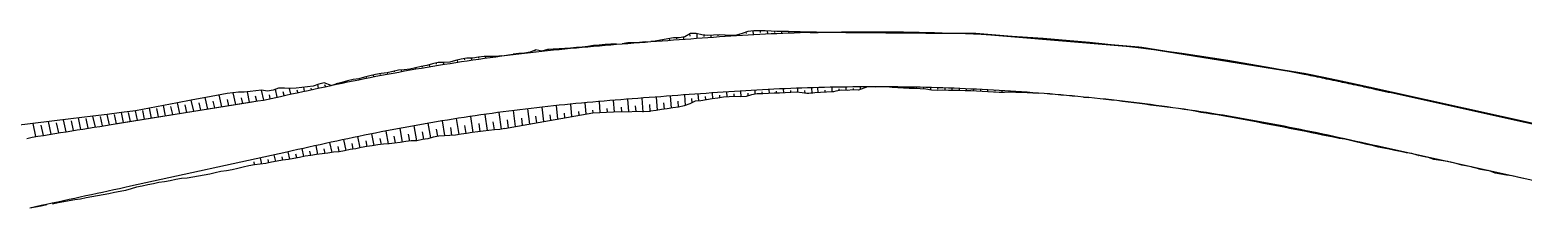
# Model space of a CAD drawing. Header units: metres. Extents: x 288738 to 324331, y 7399322 to 7465117.
# Drawn here: x 293752 to 294275, y 7462755 to 7462818 of the extents above; entities that cross this region are included whole.
import ezdxf

# ---------------------------------------------------------------- set-up
doc = ezdxf.new("R2010")
doc.units = ezdxf.units.M
doc.header["$LTSCALE"] = 10
for name, color, linetype in [('F-HZ-ATERRO-TALUDE', 110, 'Continuous'), ('F-HZ-CORTE-TALUDE', 10, 'Continuous'), ('F-HZ-MUROS', 210, 'Continuous'), ('F-HZ-PIANO-CORTE', 10, 'Continuous'), ('F-HZ-TALUDE', 2, 'Continuous')]:
    doc.layers.add(name, color=color, linetype=linetype)

msp = doc.modelspace()

# ---------------------------------------------------------------- linework, layer by layer
at = {"layer": 'F-HZ-ATERRO-TALUDE', "linetype": 'Continuous', "lineweight": -3}
for p, q in [((293824.128, 7462791.738), (293823.225, 7462795.856)), ((293829.021, 7462792.524), (293828.21, 7462796.223)), ((293833.935, 7462793.303), (293833.179, 7462796.75)), ((293838.674, 7462794.342), (293838.068, 7462797.104)), ((293841.07, 7462794.868), (293840.787, 7462796.158)), ((293843.442, 7462795.387), (293843.003, 7462797.392)), ((293845.855, 7462795.915), (293845.676, 7462796.737)), ((293848.284, 7462796.444), (293847.981, 7462797.838)), ((293850.712, 7462796.971), (293850.589, 7462797.539)), ((293853.136, 7462797.495), (293852.861, 7462798.771)), ((293855.555, 7462798.013), (293855.414, 7462798.67)), ((294047.526, 7462797.945), (294047.526, 7462797.902)), ((294050.026, 7462797.942), (294050.025, 7462797.917)), ((294052.525, 7462797.931), (294052.525, 7462797.86)), ((294055.025, 7462797.912), (294055.024, 7462797.77)), ((294057.525, 7462797.885), (294057.52, 7462797.503)), ((294060.025, 7462797.849), (294060.021, 7462797.629)), ((294062.525, 7462797.804), (294062.516, 7462797.337)), ((294065.024, 7462797.752), (294065.018, 7462797.473)), ((294067.523, 7462797.691), (294067.502, 7462796.89)), ((294070.022, 7462797.622), (294070.009, 7462797.153)), ((294072.521, 7462797.544), (294072.493, 7462796.697)), ((294075.02, 7462797.458), (294075.005, 7462797.046)), ((294077.518, 7462797.365), (294077.49, 7462796.645)), ((294080.016, 7462797.262), (294080.001, 7462796.914)), ((294082.513, 7462797.151), (294082.486, 7462796.548)), ((294085.01, 7462797.032), (294084.994, 7462796.693)), ((294087.507, 7462796.905), (294087.47, 7462796.193)), ((294090.004, 7462796.769), (294089.984, 7462796.425)), ((294092.499, 7462796.624), (294092.463, 7462796.011)), ((294094.995, 7462796.472), (294094.981, 7462796.254)), ((294097.49, 7462796.312), (294097.47, 7462796.017)), ((294099.984, 7462796.142), (294099.977, 7462796.047)), ((294102.478, 7462795.965), (294102.468, 7462795.841)), ((293794.679, 7462787.011), (293793.927, 7462790.442)), ((293799.597, 7462787.8), (293798.814, 7462791.372)), ((293802.056, 7462788.195), (293801.44, 7462791.004)), ((293804.516, 7462788.59), (293803.701, 7462792.303)), ((293806.973, 7462788.985), (293806.383, 7462791.676)), ((293809.428, 7462789.379), (293808.583, 7462793.232)), ((293811.882, 7462789.773), (293811.326, 7462792.308)), ((293814.336, 7462790.167), (293813.46, 7462794.161)), ((293816.794, 7462790.561), (293816.269, 7462792.953)), ((293819.247, 7462790.955), (293818.34, 7462795.09)), ((293821.692, 7462791.347), (293821.21, 7462793.546)), ((293826.577, 7462792.131), (293826.147, 7462794.093)), ((293831.483, 7462792.919), (293831.087, 7462794.727)), ((293836.239, 7462793.808), (293835.943, 7462795.156)), ((294124.891, 7462793.995), (294124.89, 7462793.987)), ((294142.276, 7462791.998), (294142.266, 7462791.913)), ((294144.756, 7462791.68), (294144.747, 7462791.611)), ((294147.235, 7462791.353), (294147.216, 7462791.216)), ((294149.712, 7462791.018), (294149.704, 7462790.962)), ((294152.188, 7462790.675), (294152.185, 7462790.649)), ((293759.502, 7462781.365), (293758.559, 7462785.741)), ((293762.137, 7462781.788), (293761.378, 7462785.293)), ((293764.774, 7462782.211), (293763.865, 7462786.397)), ((293767.353, 7462782.625), (293766.603, 7462786.07)), ((293769.929, 7462783.038), (293769.056, 7462787.039)), ((293772.455, 7462783.444), (293771.718, 7462786.816)), ((293774.98, 7462783.849), (293774.143, 7462787.669)), ((293777.447, 7462784.245), (293776.723, 7462787.546)), ((293779.911, 7462784.64), (293779.112, 7462788.283)), ((293782.376, 7462785.036), (293781.667, 7462788.265)), ((293784.838, 7462785.431), (293784.078, 7462788.897)), ((293787.299, 7462785.826), (293786.61, 7462788.968)), ((293789.76, 7462786.221), (293789.038, 7462789.512)), ((293792.222, 7462786.617), (293791.553, 7462789.667)), ((293797.138, 7462787.406), (293796.496, 7462790.333)), ((294154.664, 7462790.324), (294154.66, 7462790.295)), ((294157.138, 7462789.964), (294157.128, 7462789.9)), ((293754.115, 7462780.497), (293753.138, 7462785.071)), ((293756.808, 7462780.933), (293756.044, 7462784.493)), ((294194.087, 7462783.582), (294194.05, 7462783.396)), ((294196.538, 7462783.092), (294196.469, 7462782.75)), ((294198.988, 7462782.593), (294198.961, 7462782.462)), ((294201.436, 7462782.088), (294201.369, 7462781.765)), ((294203.883, 7462781.575), (294203.848, 7462781.407)), ((294206.329, 7462781.058), (294206.271, 7462780.785)), ((294208.774, 7462780.536), (294208.744, 7462780.398)), ((294211.218, 7462780.008), (294211.173, 7462779.805)), ((294213.66, 7462779.477), (294213.646, 7462779.41)), ((294216.103, 7462778.943), (294216.065, 7462778.769)), ((294218.545, 7462778.407), (294218.521, 7462778.3)), ((294220.986, 7462777.868), (294220.941, 7462777.667)), ((294223.427, 7462777.329), (294223.4, 7462777.206)), ((294225.868, 7462776.788), (294225.82, 7462776.574)), ((294228.309, 7462776.248), (294228.291, 7462776.17)), ((294230.75, 7462775.708), (294230.72, 7462775.576)), ((294233.191, 7462775.167), (294233.177, 7462775.105)), ((294235.632, 7462774.627), (294235.622, 7462774.586)), ((294247.836, 7462771.925), (294247.836, 7462771.925)), ((294250.277, 7462771.385), (294250.274, 7462771.371)), ((294257.6, 7462769.764), (294257.593, 7462769.735)), ((294264.922, 7462768.143), (294264.866, 7462767.887)), ((294267.363, 7462767.603), (294267.339, 7462767.491)), ((294269.804, 7462767.062), (294269.776, 7462766.934)), ((294272.245, 7462766.522), (294272.242, 7462766.508)), ((294274.686, 7462765.981), (294274.664, 7462765.88))]:
    msp.add_line(p, q, dxfattribs=at)
at = {"layer": 'F-HZ-CORTE-TALUDE', "linetype": 'Continuous', "lineweight": -3}
for p, q in [((294105.359, 7462795.705), (294105.361, 7462795.727)), ((294107.852, 7462795.515), (294107.855, 7462795.554)), ((294110.343, 7462795.301), (294110.345, 7462795.325)), ((294112.833, 7462795.079), (294112.838, 7462795.138)), ((294115.323, 7462794.856), (294115.326, 7462794.887)), ((294117.815, 7462794.665), (294117.818, 7462794.689)), ((294120.304, 7462794.428), (294120.305, 7462794.44)), ((294127.757, 7462793.595), (294127.768, 7462793.692)), ((294130.242, 7462793.314), (294130.248, 7462793.368)), ((294132.733, 7462793.111), (294132.737, 7462793.145)), ((294238.49, 7462773.855), (294238.504, 7462773.921)), ((294240.928, 7462773.307), (294240.959, 7462773.448)), ((294243.342, 7462772.678), (294243.368, 7462772.793))]:
    msp.add_line(p, q, dxfattribs=at)
at = {"layer": 'F-HZ-MUROS', "linetype": 'Continuous', "lineweight": -3, "const_width": 0.5}
msp.add_lwpolyline([(294366.242, 7462765.686), (294229.969, 7462795.853, 0.0000702), (294225.8, 7462796.775, 0.0001403), (294223.712, 7462797.236, 0.0002808), (294220.228, 7462798.002, 0.0003508), (294217.437, 7462798.612, 0.0004913), (294214.082, 7462799.339, 0.0005613), (294211.142, 7462799.971, 0.0007019), (294207.836, 7462800.671, 0.0007718), (294204.824, 7462801.3, 0.0009125), (294201.539, 7462801.975, 0.0009823), (294198.482, 7462802.591, 0.0565999), (294025.432, 7462817.114, 0.0565999)], format="xyb", dxfattribs=at)
at = {"layer": 'F-HZ-MUROS', "linetype": 'Continuous', "lineweight": -3}
msp.add_lwpolyline([(294366.178, 7462765.393), (294229.904, 7462795.56, 0.0000702), (294225.735, 7462796.482, 0.0001403), (294223.647, 7462796.943, 0.0002808), (294220.164, 7462797.709, 0.0003508), (294217.373, 7462798.319, 0.0004913), (294214.019, 7462799.046, 0.0005613), (294211.079, 7462799.677, 0.0007019), (294207.774, 7462800.378, 0.0007718), (294204.764, 7462801.007, 0.0009125), (294201.479, 7462801.681, 0.0009823), (294198.424, 7462802.297, 0.0565999), (294025.441, 7462816.814, 0.0565999)], format="xyb", dxfattribs=at)
at = {"layer": 'F-HZ-PIANO-CORTE'}
for p, q in [((293983.32, 7462815.706), (293983.256, 7462816.592)), ((294003.015, 7462816.64), (294002.986, 7462817.149)), ((294005.506, 7462816.27), (294005.436, 7462817.529)), ((294007.966, 7462816.993), (294007.935, 7462817.582)), ((294010.485, 7462816.529), (294010.435, 7462817.552)), ((294012.948, 7462817.032), (294012.931, 7462817.417)), ((294015.454, 7462816.756), (294015.429, 7462817.354)), ((294017.938, 7462817.118), (294017.928, 7462817.378)), ((294020.435, 7462816.95), (294020.424, 7462817.247)), ((294022.926, 7462817.112), (294022.924, 7462817.189)), ((293941.342, 7462811.46), (293941.338, 7462811.495)), ((293943.824, 7462811.743), (293943.82, 7462811.793)), ((293946.318, 7462811.919), (293946.313, 7462811.979)), ((293948.796, 7462812.223), (293948.789, 7462812.308)), ((293951.289, 7462812.351), (293951.277, 7462812.495)), ((293953.766, 7462812.684), (293953.755, 7462812.809)), ((293956.264, 7462812.761), (293956.253, 7462812.902)), ((293961.571, 7462813.181), (293961.559, 7462813.338)), ((293966.23, 7462813.538), (293966.226, 7462813.587)), ((293973.69, 7462814.257), (293973.678, 7462814.414)), ((293976.177, 7462814.286), (293976.131, 7462814.898)), ((293978.626, 7462814.794), (293978.601, 7462815.119)), ((293981.118, 7462814.653), (293981.061, 7462815.432)), ((293985.833, 7462814.997), (293985.724, 7462816.52)), ((293988.21, 7462815.619), (293988.178, 7462816.07)), ((293990.719, 7462815.341), (293990.673, 7462815.998)), ((293993.189, 7462815.832), (293993.168, 7462816.153)), ((293995.681, 7462815.675), (293995.659, 7462816.005)), ((293998.164, 7462815.922), (293998.158, 7462816.009)), ((294000.645, 7462815.988), (294000.623, 7462816.347)), ((293894.511, 7462805.866), (293894.442, 7462806.29)), ((293897.033, 7462805.837), (293896.924, 7462806.527)), ((293899.451, 7462806.469), (293899.412, 7462806.715)), ((293901.948, 7462806.601), (293901.84, 7462807.311)), ((293904.348, 7462807.403), (293904.284, 7462807.835)), ((293906.872, 7462807.331), (293906.769, 7462808.043)), ((293909.296, 7462808.008), (293909.251, 7462808.331)), ((293911.806, 7462808.027), (293911.725, 7462808.615)), ((293914.238, 7462808.474), (293914.223, 7462808.59)), ((293916.724, 7462808.686), (293916.719, 7462808.726)), ((293921.681, 7462809.314), (293921.668, 7462809.427)), ((293924.155, 7462809.662), (293924.15, 7462809.708)), ((293926.638, 7462809.907), (293926.627, 7462810.008)), ((293929.031, 7462810.478), (293928.998, 7462810.771)), ((293931.436, 7462810.448), (293931.433, 7462810.473)), ((293933.87, 7462810.881), (293933.852, 7462811.05)), ((293936.369, 7462810.969), (293936.35, 7462811.155)), ((293938.85, 7462811.264), (293938.845, 7462811.31)), ((293869.994, 7462801.254), (293869.946, 7462801.5)), ((293872.491, 7462801.491), (293872.377, 7462802.076)), ((293874.886, 7462802.267), (293874.828, 7462802.568)), ((293877.39, 7462802.43), (293877.307, 7462802.869)), ((293879.784, 7462803.183), (293879.729, 7462803.482)), ((293882.291, 7462803.333), (293882.203, 7462803.821)), ((293884.714, 7462803.95), (293884.682, 7462804.127)), ((293887.204, 7462804.203), (293887.128, 7462804.639)), ((293889.623, 7462804.874), (293889.581, 7462805.122)), ((293892.122, 7462805.038), (293892.011, 7462805.709)), ((293860.241, 7462799.123), (293860.217, 7462799.236)), ((293862.709, 7462799.519), (293862.642, 7462799.843)), ((293865.106, 7462800.252), (293865.059, 7462800.482)), ((293867.597, 7462800.519), (293867.525, 7462800.874)), ((293991.293, 7462793.76), (293991.149, 7462795.824)), ((293996.25, 7462794.395), (293996.133, 7462796.163)), ((294001.238, 7462794.454), (294001.114, 7462796.48)), ((294003.697, 7462794.766), (294003.643, 7462795.698)), ((294006.118, 7462795.373), (294006.04, 7462796.769)), ((294008.606, 7462795.525), (294008.569, 7462796.215)), ((294011.104, 7462795.617), (294011.034, 7462797.033)), ((294013.601, 7462795.729), (294013.569, 7462796.44)), ((294016.1, 7462795.796), (294016.038, 7462797.263)), ((294018.593, 7462795.979), (294018.566, 7462796.672)), ((294021.087, 7462795.994), (294021.035, 7462797.459)), ((294023.57, 7462795.698), (294023.54, 7462796.621)), ((294026.05, 7462795.752), (294025.995, 7462797.622)), ((294028.113, 7462795.896), (294028.066, 7462797.68)), ((294030.605, 7462796.074), (294030.588, 7462796.809)), ((294033.091, 7462796.144), (294033.058, 7462797.796)), ((294035.538, 7462796.656), (294035.528, 7462797.248)), ((294038.015, 7462796.685), (294037.999, 7462797.878)), ((294040.504, 7462796.849), (294040.499, 7462797.378)), ((294042.96, 7462797.068), (294042.955, 7462797.928)), ((293932.043, 7462785.782), (293931.476, 7462790.834)), ((293936.983, 7462786.664), (293936.489, 7462791.377)), ((293941.927, 7462787.547), (293941.504, 7462791.885)), ((293946.872, 7462788.431), (293946.514, 7462792.357)), ((293951.852, 7462788.965), (293951.523, 7462792.8)), ((293956.842, 7462789.175), (293956.512, 7462793.217)), ((293959.348, 7462789.215), (293959.221, 7462790.805)), ((293961.853, 7462789.256), (293961.511, 7462793.617)), ((293964.356, 7462789.296), (293964.204, 7462791.274)), ((293966.88, 7462789.052), (293966.502, 7462794.002)), ((293969.36, 7462789.365), (293969.178, 7462791.779)), ((293971.835, 7462789.716), (293971.485, 7462794.379)), ((293974.304, 7462790.108), (293974.137, 7462792.337)), ((293976.772, 7462790.505), (293976.454, 7462794.752)), ((293979.247, 7462790.859), (293979.095, 7462792.899)), ((293981.68, 7462791.417), (293981.406, 7462795.121)), ((293983.99, 7462792.362), (293983.882, 7462793.829)), ((293986.348, 7462793.035), (293986.171, 7462795.47)), ((293988.824, 7462793.365), (293988.743, 7462794.507)), ((293993.766, 7462794.123), (293993.703, 7462795.059)), ((293998.744, 7462794.57), (293998.688, 7462795.448)), ((293897.393, 7462780.84), (293896.544, 7462786.005)), ((293902.371, 7462781.249), (293901.5, 7462786.801)), ((293907.323, 7462781.94), (293906.483, 7462787.564)), ((293912.28, 7462782.587), (293911.47, 7462788.291)), ((293914.768, 7462782.825), (293914.366, 7462785.733)), ((293917.25, 7462783.124), (293916.462, 7462788.981)), ((293919.729, 7462783.438), (293919.345, 7462786.375)), ((293922.175, 7462784.02), (293921.462, 7462789.635)), ((293924.641, 7462784.46), (293924.327, 7462787.002)), ((293927.107, 7462784.901), (293926.467, 7462790.252)), ((293929.574, 7462785.341), (293929.311, 7462787.614)), ((293934.512, 7462786.223), (293934.299, 7462788.191)), ((293939.455, 7462787.106), (293939.295, 7462788.693)), ((293944.398, 7462787.989), (293944.276, 7462789.284)), ((293949.349, 7462788.854), (293949.27, 7462789.751)), ((293954.345, 7462789.075), (293954.242, 7462790.305)), ((293867.758, 7462776.581), (293866.951, 7462780.484)), ((293872.686, 7462777.412), (293871.866, 7462781.487)), ((293877.651, 7462777.994), (293876.783, 7462782.461)), ((293880.135, 7462778.282), (293879.691, 7462780.609)), ((293882.612, 7462778.605), (293881.716, 7462783.401)), ((293885.089, 7462778.931), (293884.638, 7462781.394)), ((293887.585, 7462779.064), (293886.645, 7462784.304)), ((293890.035, 7462779.548), (293889.579, 7462782.146)), ((293892.477, 7462780.031), (293891.594, 7462785.172)), ((293894.906, 7462780.609), (293894.487, 7462783.101)), ((293899.89, 7462780.972), (293899.453, 7462783.689)), ((293904.844, 7462781.618), (293904.417, 7462784.403)), ((293909.806, 7462782.233), (293909.391, 7462785.082)), ((293843.098, 7462772.566), (293842.516, 7462775.221)), ((293848.005, 7462773.52), (293847.398, 7462776.292)), ((293850.474, 7462773.912), (293850.155, 7462775.369)), ((293852.948, 7462774.272), (293852.276, 7462777.357)), ((293855.428, 7462774.576), (293855.07, 7462776.231)), ((293857.902, 7462774.925), (293857.152, 7462778.412)), ((293860.383, 7462775.227), (293859.987, 7462777.081)), ((293862.846, 7462775.652), (293862.041, 7462779.456)), ((293865.303, 7462776.112), (293864.899, 7462778.042)), ((293870.208, 7462777.08), (293869.809, 7462779.035)), ((293875.167, 7462777.716), (293874.745, 7462779.847)), ((293830.76, 7462770.66), (293830.553, 7462771.606)), ((293833.25, 7462770.87), (293832.765, 7462773.082)), ((293835.711, 7462771.298), (293835.457, 7462772.458)), ((293838.16, 7462771.801), (293837.644, 7462774.153)), ((293840.623, 7462772.231), (293840.353, 7462773.459)), ((293845.552, 7462773.043), (293845.254, 7462774.4))]:
    msp.add_line(p, q, dxfattribs=at)
at = {"layer": 'F-HZ-TALUDE', "linetype": 'Continuous', "lineweight": -3}
for p, q in [((293967.543, 7462813.671), (293965.542, 7462813.543)), ((293971.538, 7462813.957), (293969.537, 7462813.876)), ((293782.481, 7462785.053), (293829.951, 7462792.673)), ((294124.983, 7462793.97), (294123.02, 7462794.175)), ((294257.025, 7462769.891), (294253.618, 7462770.546)), ((294259.477, 7462769.252), (294257.532, 7462769.72))]:
    msp.add_line(p, q, dxfattribs=at)
at = {"layer": 'F-HZ-TALUDE', "linetype": 'Continuous', "lineweight": -3, "flags": 128}
for points in [[(293750.953, 7462779.883), (293752.897, 7462780.296), (293754.862, 7462780.621), (293756.829, 7462780.936), (293758.797, 7462781.252), (293760.767, 7462781.568), (293762.737, 7462781.884), (293764.707, 7462782.2), (293766.679, 7462782.517), (293768.652, 7462782.833), (293770.625, 7462783.15), (293772.599, 7462783.467), (293774.574, 7462783.784), (293776.55, 7462784.101), (293778.526, 7462784.418), (293780.503, 7462784.735), (293831.929, 7462792.991), (293833.909, 7462793.297), (293839.77, 7462794.582), (293841.724, 7462795.011), (293843.681, 7462795.44), (293845.638, 7462795.868), (293847.598, 7462796.295), (293849.56, 7462796.722), (293851.523, 7462797.147), (293853.488, 7462797.57), (293855.456, 7462797.992), (293857.425, 7462798.411), (293859.397, 7462798.828), (293861.37, 7462799.241), (293863.346, 7462799.651), (293865.325, 7462800.058), (293867.306, 7462800.461), (293869.289, 7462800.859), (293871.275, 7462801.253), (293873.263, 7462801.642), (293875.253, 7462802.025), (293877.245, 7462802.403), (293879.238, 7462802.775), (293881.231, 7462803.141), (293883.226, 7462803.502), (293885.222, 7462803.857), (293887.219, 7462804.206), (293889.217, 7462804.55), (293891.215, 7462804.887), (293893.215, 7462805.22), (293895.216, 7462805.546), (293897.218, 7462805.867), (293899.22, 7462806.182), (293901.223, 7462806.491), (293903.228, 7462806.794), (293905.233, 7462807.092), (293907.239, 7462807.384), (293909.246, 7462807.671), (293911.253, 7462807.951), (293913.262, 7462808.226), (293915.271, 7462808.495), (293917.281, 7462808.759), (293919.292, 7462809.016), (293921.303, 7462809.268), (293923.315, 7462809.514), (293925.328, 7462809.755), (293927.342, 7462809.989), (293929.356, 7462810.218), (293931.371, 7462810.441), (293933.386, 7462810.659), (293935.402, 7462810.87), (293937.419, 7462811.076), (293939.435, 7462811.276), (293941.451, 7462811.471), (293943.466, 7462811.66), (293945.479, 7462811.844), (293947.492, 7462812.024), (293949.503, 7462812.199), (293951.513, 7462812.37), (293953.522, 7462812.538), (293955.529, 7462812.702), (293957.535, 7462812.864), (293959.54, 7462813.022), (293961.544, 7462813.179), (293963.546, 7462813.333), (293965.546, 7462813.486), (293967.546, 7462813.638), (293969.543, 7462813.788), (293971.539, 7462813.938), (293973.534, 7462814.088), (293975.53, 7462814.237), (293977.527, 7462814.387), (293979.525, 7462814.535), (293981.525, 7462814.683), (293983.526, 7462814.83), (293985.529, 7462814.975), (293987.534, 7462815.118), (293989.54, 7462815.26), (293991.548, 7462815.399), (293993.557, 7462815.535), (293995.568, 7462815.668), (293997.581, 7462815.798), (293999.595, 7462815.924), (294001.611, 7462816.046), (294003.628, 7462816.165), (294005.648, 7462816.278), (294007.669, 7462816.387), (294009.691, 7462816.49), (294011.714, 7462816.588), (294013.737, 7462816.681), (294015.76, 7462816.769), (294017.783, 7462816.851), (294019.807, 7462816.928), (294021.83, 7462817), (294023.854, 7462817.066), (294025.423, 7462817.113), (294025.435, 7462817.114)], [(293750.953, 7462779.883), (293752.897, 7462780.296), (293754.862, 7462780.621), (293756.829, 7462780.936), (293758.797, 7462781.252), (293760.767, 7462781.568), (293762.737, 7462781.884), (293764.707, 7462782.2), (293766.679, 7462782.517), (293768.652, 7462782.833), (293770.625, 7462783.15), (293772.599, 7462783.467), (293774.574, 7462783.784), (293776.55, 7462784.101), (293778.526, 7462784.418), (293780.503, 7462784.735), (293831.929, 7462792.991), (293833.909, 7462793.297), (293839.77, 7462794.582), (293841.724, 7462795.011), (293843.681, 7462795.44), (293845.638, 7462795.868), (293847.598, 7462796.295), (293849.56, 7462796.722), (293851.523, 7462797.147), (293853.488, 7462797.57), (293855.456, 7462797.992), (293857.425, 7462798.411), (293859.397, 7462798.828), (293861.37, 7462799.241), (293863.346, 7462799.651), (293865.325, 7462800.058), (293867.306, 7462800.461), (293869.289, 7462800.859), (293871.275, 7462801.253), (293873.263, 7462801.642), (293875.253, 7462802.025), (293877.245, 7462802.403), (293879.238, 7462802.775), (293881.231, 7462803.141), (293883.226, 7462803.502), (293885.222, 7462803.857), (293887.219, 7462804.206), (293889.217, 7462804.55), (293891.215, 7462804.887), (293893.215, 7462805.22), (293895.216, 7462805.546), (293897.218, 7462805.867), (293899.22, 7462806.182), (293901.223, 7462806.491), (293903.228, 7462806.794), (293905.233, 7462807.092), (293907.239, 7462807.384), (293909.246, 7462807.671), (293911.253, 7462807.951), (293913.262, 7462808.226), (293915.271, 7462808.495), (293917.281, 7462808.759), (293919.292, 7462809.016), (293921.303, 7462809.268), (293923.315, 7462809.514), (293925.328, 7462809.755), (293927.342, 7462809.989), (293929.356, 7462810.218), (293931.371, 7462810.441), (293933.386, 7462810.659), (293935.402, 7462810.87), (293937.419, 7462811.076), (293939.435, 7462811.276), (293941.451, 7462811.471), (293943.466, 7462811.66), (293945.479, 7462811.844), (293947.492, 7462812.024), (293949.503, 7462812.199), (293951.513, 7462812.37), (293953.522, 7462812.538), (293955.529, 7462812.702), (293957.535, 7462812.864), (293959.54, 7462813.022), (293961.544, 7462813.179), (293963.546, 7462813.333), (293965.546, 7462813.486), (293967.546, 7462813.638), (293969.543, 7462813.788), (293971.539, 7462813.938), (293973.534, 7462814.088), (293975.53, 7462814.237), (293977.527, 7462814.387), (293979.525, 7462814.535), (293981.525, 7462814.683), (293983.526, 7462814.83), (293985.529, 7462814.975), (293987.534, 7462815.118), (293989.54, 7462815.26), (293991.548, 7462815.399), (293993.557, 7462815.535), (293995.568, 7462815.668), (293997.581, 7462815.798), (293999.595, 7462815.924), (294001.611, 7462816.046), (294003.628, 7462816.165), (294005.648, 7462816.278), (294007.669, 7462816.387), (294009.691, 7462816.49), (294011.714, 7462816.588), (294013.737, 7462816.681), (294015.76, 7462816.769), (294017.783, 7462816.851), (294019.807, 7462816.928), (294021.83, 7462817), (294023.854, 7462817.066), (294025.423, 7462817.113), (294025.435, 7462817.114)], [(294025.423, 7462817.114), (294023.851, 7462817.164), (294021.823, 7462817.218), (294019.794, 7462817.26), (294017.762, 7462817.389), (294015.735, 7462817.353), (294013.706, 7462817.362), (294011.67, 7462817.506), (294009.637, 7462817.582), (294007.606, 7462817.582), (294005.578, 7462817.54), (294003.559, 7462817.376), (294001.578, 7462816.592), (293999.585, 7462816.082), (293997.569, 7462815.979), (293995.546, 7462816.006), (293993.514, 7462816.181), (293991.505, 7462816.019), (293989.491, 7462815.966), (293987.462, 7462816.127), (293985.413, 7462816.59), (293983.392, 7462816.673), (293981.463, 7462815.523), (293979.485, 7462815.076), (293977.468, 7462815.173), (293975.49, 7462814.766), (293971.042, 7462813.901)], [(293957.532, 7462812.904), (293955.513, 7462812.901), (293953.501, 7462812.795), (293951.502, 7462812.504), (293949.483, 7462812.428), (293947.487, 7462812.083), (293945.474, 7462811.904), (293943.456, 7462811.769), (293941.448, 7462811.504), (293939.428, 7462811.348), (293937.405, 7462811.214), (293935.378, 7462811.101), (293933.346, 7462811.033), (293931.369, 7462810.454), (293929.282, 7462810.879), (293927.325, 7462810.133), (293925.326, 7462809.774), (293923.298, 7462809.66), (293921.29, 7462809.373)], [(293963.539, 7462813.419), (293961.531, 7462813.337), (293959.539, 7462813.045)], [(293917.281, 7462808.761), (293915.253, 7462808.634), (293913.218, 7462808.547), (293911.158, 7462808.64), (293909.155, 7462808.316), (293907.142, 7462808.055), (293905.101, 7462807.987), (293903.104, 7462807.616), (293901.124, 7462807.139), (293899.147, 7462806.649), (293897.111, 7462806.536), (293895.072, 7462806.434), (293893.09, 7462805.983), (293891.116, 7462805.482), (293889.137, 7462805.019), (293887.143, 7462804.642), (293885.162, 7462804.2), (293883.156, 7462803.896), (293881.123, 7462803.735), (293879.127, 7462803.372), (293877.165, 7462802.83), (293875.138, 7462802.63), (293873.148, 7462802.233), (293871.161, 7462801.828), (293869.201, 7462801.299), (293867.237, 7462800.801), (293865.229, 7462800.527), (293863.272, 7462800.011), (293861.318, 7462799.491), (293859.353, 7462799.035)], [(293857.534, 7462798.434), (293855.161, 7462799.372), (293853.204, 7462798.894), (293851.294, 7462798.206), (293849.289, 7462797.967), (293847.277, 7462797.769), (293845.275, 7462797.532), (293843.254, 7462797.386), (293841.193, 7462797.434), (293839.134, 7462797.478), (293837.233, 7462796.811), (293835.269, 7462796.43), (293833.15, 7462796.755), (293831.137, 7462796.598), (293829.151, 7462796.317), (293827.148, 7462796.116), (293825.119, 7462796.029), (293823.112, 7462795.845), (293821.11, 7462795.618), (293815.568, 7462794.562), (293815.568, 7462794.562), (293815.568, 7462794.562), (293815.568, 7462794.562), (293808.583, 7462793.232), (293808.583, 7462793.232), (293803.701, 7462792.303), (293798.814, 7462791.372), (293798.814, 7462791.372), (293798.814, 7462791.372), (293798.814, 7462791.372), (293793.927, 7462790.442), (293793.927, 7462790.442), (293793.927, 7462790.442), (293793.927, 7462790.442), (293789.022, 7462789.509), (293784.078, 7462788.897), (293784.078, 7462788.897), (293779.112, 7462788.283), (293779.112, 7462788.283), (293779.112, 7462788.283), (293779.112, 7462788.283), (293774.143, 7462787.669), (293774.143, 7462787.669), (293774.143, 7462787.669), (293774.143, 7462787.669), (293774.143, 7462787.669), (293766.357, 7462786.706), (293766.357, 7462786.706), (293766.357, 7462786.706), (293766.357, 7462786.706), (293766.357, 7462786.706), (293766.357, 7462786.706), (293746.44, 7462784.242)], [(294299.095, 7462760.578), (294226.301, 7462776.693), (294224.349, 7462777.125), (294222.398, 7462777.556), (294220.449, 7462777.987), (294218.501, 7462778.416), (294216.554, 7462778.844), (294214.609, 7462779.27), (294212.665, 7462779.694), (294210.722, 7462780.116), (294208.78, 7462780.534), (294206.839, 7462780.95), (294204.899, 7462781.362), (294202.96, 7462781.77), (294201.022, 7462782.174), (294199.084, 7462782.574), (294197.148, 7462782.969), (294195.211, 7462783.359), (294193.276, 7462783.744), (294191.339, 7462784.124), (294189.401, 7462784.498), (294187.462, 7462784.868), (294185.522, 7462785.232), (294183.582, 7462785.591), (294181.64, 7462785.946), (294179.698, 7462786.295), (294177.754, 7462786.639), (294175.81, 7462786.978), (294173.864, 7462787.311), (294171.918, 7462787.64), (294169.971, 7462787.963), (294168.023, 7462788.282), (294166.075, 7462788.595), (294164.125, 7462788.903), (294162.175, 7462789.206), (294160.224, 7462789.504), (294158.272, 7462789.797), (294156.319, 7462790.084), (294154.366, 7462790.367), (294152.412, 7462790.644), (294150.457, 7462790.916), (294148.502, 7462791.183), (294146.545, 7462791.445), (294144.588, 7462791.702), (294142.631, 7462791.953), (294140.673, 7462792.2), (294138.714, 7462792.441), (294136.754, 7462792.677), (294134.794, 7462792.908), (294132.833, 7462793.134), (294130.872, 7462793.354), (294128.91, 7462793.57), (294126.948, 7462793.78), (294124.985, 7462793.985), (294123.021, 7462794.185), (294121.057, 7462794.38), (294119.093, 7462794.57), (294117.128, 7462794.754), (294115.162, 7462794.934), (294113.196, 7462795.108), (294111.23, 7462795.277), (294109.263, 7462795.44), (294107.295, 7462795.599), (294105.328, 7462795.752), (294103.36, 7462795.901), (294101.391, 7462796.044), (294099.422, 7462796.181), (294097.453, 7462796.314), (294095.483, 7462796.442), (294093.514, 7462796.564), (294091.543, 7462796.681), (294089.573, 7462796.793), (294087.602, 7462796.9), (294085.631, 7462797.001), (294083.66, 7462797.098), (294081.688, 7462797.189), (294079.716, 7462797.275), (294077.744, 7462797.356), (294075.772, 7462797.432), (294073.8, 7462797.502), (294071.827, 7462797.567), (294069.854, 7462797.627), (294067.881, 7462797.682), (294065.908, 7462797.732), (294063.935, 7462797.776), (294061.962, 7462797.816), (294059.988, 7462797.85), (294058.015, 7462797.879), (294056.041, 7462797.902), (294054.068, 7462797.921), (294052.094, 7462797.934), (294050.12, 7462797.942), (294048.147, 7462797.945), (294046.173, 7462797.943), (294044.199, 7462797.936), (294042.226, 7462797.923), (294040.252, 7462797.905), (294038.279, 7462797.882), (294036.305, 7462797.854), (294034.332, 7462797.82), (294032.358, 7462797.782), (294030.385, 7462797.738), (294028.412, 7462797.689), (294026.439, 7462797.635), (294025.995, 7462797.622), (294024.466, 7462797.575), (294022.494, 7462797.511), (294020.521, 7462797.441), (294018.549, 7462797.366), (294016.577, 7462797.286), (294014.605, 7462797.201), (294012.634, 7462797.11), (294010.662, 7462797.014), (294008.691, 7462796.913), (294006.719, 7462796.807), (294004.746, 7462796.697), (294002.772, 7462796.581), (294000.796, 7462796.461), (293998.819, 7462796.337), (293996.841, 7462796.21), (293994.861, 7462796.078), (293992.88, 7462795.944), (293990.898, 7462795.807), (293988.915, 7462795.667), (293986.93, 7462795.525), (293984.944, 7462795.381), (293982.957, 7462795.236), (293980.968, 7462795.089), (293978.977, 7462794.941), (293976.985, 7462794.792), (293974.992, 7462794.642), (293972.998, 7462794.493), (293971.006, 7462794.343), (293969.015, 7462794.193), (293967.026, 7462794.042), (293965.038, 7462793.891), (293963.053, 7462793.737), (293961.069, 7462793.582), (293959.087, 7462793.425), (293957.106, 7462793.266), (293955.128, 7462793.104), (293953.151, 7462792.939), (293951.177, 7462792.771), (293949.204, 7462792.599), (293947.233, 7462792.423), (293945.265, 7462792.243), (293943.298, 7462792.058), (293941.334, 7462791.869), (293939.371, 7462791.674), (293937.41, 7462791.474), (293935.449, 7462791.268), (293933.489, 7462791.057), (293931.53, 7462790.84), (293929.571, 7462790.617), (293927.613, 7462790.389), (293925.655, 7462790.155), (293923.698, 7462789.916), (293921.742, 7462789.671), (293919.787, 7462789.42), (293917.832, 7462789.164), (293915.878, 7462788.903), (293913.925, 7462788.635), (293911.973, 7462788.362), (293910.021, 7462788.084), (293908.07, 7462787.8), (293906.12, 7462787.51), (293904.171, 7462787.215), (293902.222, 7462786.914), (293900.275, 7462786.608), (293898.328, 7462786.296), (293896.383, 7462785.979), (293894.438, 7462785.656), (293892.494, 7462785.327), (293890.551, 7462784.993), (293888.609, 7462784.653), (293886.668, 7462784.308), (293884.728, 7462783.957), (293882.789, 7462783.601), (293880.851, 7462783.239), (293878.914, 7462782.872), (293876.979, 7462782.499), (293875.042, 7462782.12), (293873.106, 7462781.736), (293871.169, 7462781.347), (293869.231, 7462780.953), (293867.292, 7462780.555), (293865.352, 7462780.152), (293863.412, 7462779.746), (293861.471, 7462779.335), (293859.529, 7462778.922), (293857.585, 7462778.506), (293855.641, 7462778.087), (293853.695, 7462777.665), (293851.748, 7462777.242), (293849.8, 7462776.817), (293847.851, 7462776.391), (293845.9, 7462775.963), (293843.947, 7462775.535), (293841.994, 7462775.107), (293787.294, 7462763.108), (293785.341, 7462762.68), (293783.387, 7462762.251), (293781.432, 7462761.823), (293779.476, 7462761.395), (293777.52, 7462760.967), (293775.564, 7462760.539), (293773.606, 7462760.112), (293771.648, 7462759.685), (293769.689, 7462759.259), (293767.73, 7462758.834), (293765.77, 7462758.41), (293763.809, 7462757.987), (293761.847, 7462757.565), (293759.884, 7462757.145), (293757.92, 7462756.725), (293755.956, 7462756.308), (293753.99, 7462755.892), (293752.024, 7462755.477)], [(294024.239, 7462795.62), (294022.552, 7462795.815), (294020.572, 7462796.056), (294018.604, 7462795.98), (294016.639, 7462795.807), (294014.669, 7462795.767), (294012.7, 7462795.697), (294010.733, 7462795.599), (294008.764, 7462795.527), (294006.791, 7462795.5), (294004.836, 7462795.131), (294002.895, 7462794.51), (294000.92, 7462794.443), (293998.931, 7462794.583), (293996.956, 7462794.449), (293994.981, 7462794.297), (293993.013, 7462794.016), (293991.044, 7462793.723), (293989.076, 7462793.405), (293987.105, 7462793.095), (293985.122, 7462792.938), (293983.198, 7462791.959), (293981.251, 7462791.264), (293979.281, 7462790.864), (293977.3, 7462790.591), (293975.32, 7462790.27), (293973.339, 7462789.953), (293971.359, 7462789.641), (293969.46, 7462789.379)], [(294045.438, 7462797.94), (294042.234, 7462796.813), (294040.263, 7462796.854), (294038.295, 7462796.662), (294036.321, 7462796.823), (294034.358, 7462796.404), (294033.484, 7462796.225)], [(294103.353, 7462795.814), (294101.379, 7462795.874), (294099.409, 7462795.982), (294097.433, 7462796.017), (294095.458, 7462796.044), (294093.48, 7462796.008), (294091.505, 7462796.013), (294089.534, 7462796.1), (294087.564, 7462796.188), (294085.595, 7462796.293), (294083.631, 7462796.488), (294081.661, 7462796.59), (294079.686, 7462796.561), (294077.716, 7462796.647), (294075.742, 7462796.632), (294073.77, 7462796.639), (294071.8, 7462796.728), (294069.827, 7462796.679), (294067.859, 7462796.833), (294065.894, 7462797.146), (294063.924, 7462797.254), (294061.954, 7462797.37), (294059.981, 7462797.409), (294058.01, 7462797.485), (294056.038, 7462797.556), (294054.066, 7462797.694), (294052.094, 7462797.906), (294050.12, 7462797.893), (294048.147, 7462797.883), (294046.173, 7462797.943)], [(294121.055, 7462794.357), (294119.09, 7462794.544), (294117.125, 7462794.731), (294115.156, 7462794.867), (294113.191, 7462795.048), (294111.224, 7462795.214), (294109.26, 7462795.407), (294107.292, 7462795.558), (294105.324, 7462795.708)], [(294134.787, 7462792.85), (294132.83, 7462793.104), (294130.86, 7462793.243), (294128.899, 7462793.466), (294126.938, 7462793.687)], [(294236.063, 7462774.526), (294234.075, 7462774.798), (294232.142, 7462775.318), (294230.173, 7462775.675), (294228.219, 7462776.104), (294226.26, 7462776.508), (294224.278, 7462776.806), (294222.361, 7462777.392), (294220.401, 7462777.771), (294218.453, 7462778.203), (294216.514, 7462778.663), (294214.576, 7462779.122), (294212.639, 7462779.574), (294210.671, 7462779.884), (294208.721, 7462780.259), (294206.785, 7462780.696), (294204.83, 7462781.033), (294202.888, 7462781.426), (294200.956, 7462781.857), (294199.031, 7462782.314), (294197.083, 7462782.65), (294195.133, 7462782.967), (294193.205, 7462783.386), (294191.282, 7462783.829), (294189.347, 7462784.216), (294187.405, 7462784.568), (294185.462, 7462784.908), (294183.518, 7462785.242), (294181.582, 7462785.627), (294179.649, 7462786.021), (294177.715, 7462786.414), (294175.768, 7462786.736), (294173.824, 7462787.073), (294171.881, 7462787.415), (294169.939, 7462787.768), (294167.995, 7462788.106), (294166.044, 7462788.4), (294164.097, 7462788.725), (294162.142, 7462788.992), (294160.205, 7462789.379), (294158.265, 7462789.752), (294156.308, 7462790.007), (294154.358, 7462790.313), (294152.41, 7462790.628), (294150.444, 7462790.817), (294148.484, 7462791.053), (294146.527, 7462791.305), (294144.571, 7462791.565), (294142.62, 7462791.867), (294140.663, 7462792.119)], [(293918.406, 7462783.291), (293920.815, 7462783.777), (293949.209, 7462788.848), (293956.443, 7462789.168), (293969.46, 7462789.379)], [(293918.406, 7462783.291), (293916.672, 7462783.041), (293914.729, 7462782.821), (293912.777, 7462782.665), (293910.845, 7462782.364), (293908.905, 7462782.12), (293906.961, 7462781.899), (293905.023, 7462781.644), (293903.087, 7462781.365), (293901.157, 7462781.052), (293899.196, 7462780.928), (293897.23, 7462780.832), (293895.271, 7462780.681), (293893.351, 7462780.302), (293891.466, 7462779.717), (293889.52, 7462779.488), (293887.608, 7462779.065), (293885.635, 7462778.983), (293883.679, 7462778.796), (293881.752, 7462778.451), (293879.798, 7462778.247), (293877.849, 7462778.016), (293875.893, 7462777.803), (293873.938, 7462777.57), (293871.982, 7462777.323), (293870.028, 7462777.055), (293868.099, 7462776.65), (293866.165, 7462776.255), (293864.215, 7462775.931), (293862.277, 7462775.536), (293860.32, 7462775.217), (293858.339, 7462775), (293856.38, 7462774.666), (293854.387, 7462774.479), (293852.412, 7462774.194), (293850.436, 7462773.906), (293848.458, 7462773.615), (293846.505, 7462773.204), (293844.532, 7462772.87), (293842.576, 7462772.455), (293840.578, 7462772.226), (293838.605, 7462771.887), (293836.641, 7462771.507), (293834.69, 7462771.068), (293832.702, 7462770.795), (293830.685, 7462770.655), (293828.735, 7462770.213), (293826.787, 7462769.756), (293824.833, 7462769.329), (293822.882, 7462768.891), (293820.93, 7462768.457), (293818.93, 7462768.238), (293816.973, 7462767.826), (293815.027, 7462767.365), (293813.072, 7462766.938), (293811.091, 7462766.637), (293809.118, 7462766.299), (293807.156, 7462765.908), (293805.137, 7462765.777), (293803.167, 7462765.421), (293801.217, 7462764.977), (293799.241, 7462764.654), (293797.257, 7462764.362), (293795.305, 7462763.93), (293793.335, 7462763.572), (293791.385, 7462763.131), (293789.421, 7462762.749), (293787.487, 7462762.23), (293785.564, 7462761.664), (293783.616, 7462761.206), (293781.634, 7462760.9), (293779.681, 7462760.462), (293777.722, 7462760.046), (293775.737, 7462759.744), (293773.755, 7462759.43), (293771.79, 7462759.033), (293769.827, 7462758.628), (293767.832, 7462758.364), (293765.86, 7462757.99), (293763.89, 7462757.607), (293761.914, 7462757.251), (293759.942, 7462756.872)], [(294248.726, 7462771.728), (294243.815, 7462772.529), (294241.9, 7462773.131), (294239.931, 7462773.488), (294237.991, 7462773.982)], [(294251.686, 7462771.07), (294249.73, 7462771.488), (294247.781, 7462771.937)], [(294275.092, 7462765.765), (294273.159, 7462766.285), (294271.209, 7462766.728), (294269.224, 7462767.013), (294267.258, 7462767.39), (294265.286, 7462767.734), (294262.986, 7462768.572)], [(293757.949, 7462756.591), (293755.984, 7462756.175), (293754.01, 7462755.798)]]:
    msp.add_lwpolyline(points, dxfattribs=at)
at = {"layer": 'F-HZ-TALUDE'}
for points in [[(293965.542, 7462813.543), (293963.539, 7462813.419)], [(293967.543, 7462813.671), (293969.537, 7462813.876)], [(293917.313, 7462808.763), (293921.29, 7462809.373)], [(293857.534, 7462798.434), (293859.353, 7462799.035)], [(294103.353, 7462795.814), (294105.324, 7462795.708)], [(294121.055, 7462794.357), (294123.021, 7462794.185)], [(294126.938, 7462793.687), (294124.983, 7462793.97)], [(294140.663, 7462792.119), (294134.787, 7462792.85)], [(294237.991, 7462773.982), (294236.063, 7462774.526)], [(294253.618, 7462770.546), (294251.686, 7462771.07)], [(294257.532, 7462769.72), (294256.928, 7462769.91)], [(294259.477, 7462769.252), (294262.986, 7462768.572)], [(293754.01, 7462755.798), (293752.035, 7462755.423)]]:
    msp.add_lwpolyline(points, dxfattribs=at)
msp.add_lwpolyline([(294033.484, 7462796.225), (294033.078, 7462796.25), (294026.976, 7462795.815, -0.0016477), (294024.239, 7462795.62)], format="xyb", dxfattribs=at)

doc.saveas('drawing.dxf')
